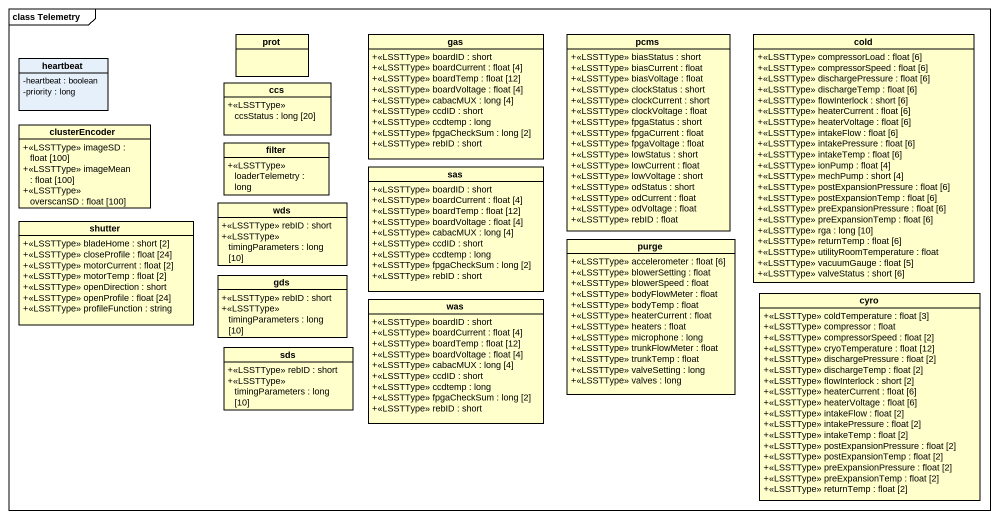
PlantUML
@startuml
mainframe class Telemetry
hide circle
hide empty members
skinparam classAttributeIconSize 0
class prot #FFFFCC
class gas #FFFFCC {
  +<<LSSTType>> boardID : short
  +<<LSSTType>> boardCurrent : float [4]
  +<<LSSTType>> boardTemp : float [12]
  +<<LSSTType>> boardVoltage : float [4]
  +<<LSSTType>> cabacMUX : long [4]
  +<<LSSTType>> ccdID : short
  +<<LSSTType>> ccdtemp : long
  +<<LSSTType>> fpgaCheckSum : long [2]
  +<<LSSTType>> rebID : short
}
class pcms #FFFFCC {
  +<<LSSTType>> biasStatus : short
  +<<LSSTType>> biasCurrent : float
  +<<LSSTType>> biasVoltage : float
  +<<LSSTType>> clockStatus : short
  +<<LSSTType>> clockCurrent : short
  +<<LSSTType>> clockVoltage : float
  +<<LSSTType>> fpgaStatus : short
  +<<LSSTType>> fpgaCurrent : float
  +<<LSSTType>> fpgaVoltage : float
  +<<LSSTType>> lowStatus : short
  +<<LSSTType>> lowCurrent : float
  +<<LSSTType>> lowVoltage : short
  +<<LSSTType>> odStatus : short
  +<<LSSTType>> odCurrent : float
  +<<LSSTType>> odVoltage : float
  +<<LSSTType>> rebID : float
}
class cold #FFFFCC {
  +<<LSSTType>> compressorLoad : float [6]
  +<<LSSTType>> compressorSpeed : float [6]
  +<<LSSTType>> dischargePressure : float [6]
  +<<LSSTType>> dischargeTemp : float [6]
  +<<LSSTType>> flowInterlock : short [6]
  +<<LSSTType>> heaterCurrent : float [6]
  +<<LSSTType>> heaterVoltage : float [6]
  +<<LSSTType>> intakeFlow : float [6]
  +<<LSSTType>> intakePressure : float [6]
  +<<LSSTType>> intakeTemp : float [6]
  +<<LSSTType>> ionPump : float [4]
  +<<LSSTType>> mechPump : short [4]
  +<<LSSTType>> postExpansionPressure : float [6]
  +<<LSSTType>> postExpansionTemp : float [6]
  +<<LSSTType>> preExpansionPressure : float [6]
  +<<LSSTType>> preExpansionTemp : float [6]
  +<<LSSTType>> rga : long [10]
  +<<LSSTType>> returnTemp : float [6]
  +<<LSSTType>> utilityRoomTemperature : float
  +<<LSSTType>> vacuumGauge : float [5]
  +<<LSSTType>> valveStatus : short [6]
}
class heartbeat {
  -heartbeat : boolean
  -priority : long
}
class ccs #FFFFCC {
  +<<LSSTType>> ccsStatus : long [20]
}
class clusterEncoder #FFFFCC {
  +<<LSSTType>> imageSD : float [100]
  +<<LSSTType>> imageMean : float [100]
  +<<LSSTType>> overscanSD : float [100]
}
class filter #FFFFCC {
  +<<LSSTType>> loaderTelemetry : long
}
class sas #FFFFCC {
  +<<LSSTType>> boardID : short
  +<<LSSTType>> boardCurrent : float [4]
  +<<LSSTType>> boardTemp : float [12]
  +<<LSSTType>> boardVoltage : float [4]
  +<<LSSTType>> cabacMUX : long [4]
  +<<LSSTType>> ccdID : short
  +<<LSSTType>> ccdtemp : long
  +<<LSSTType>> fpgaCheckSum : long [2]
  +<<LSSTType>> rebID : short
}
class shutter #FFFFCC {
  +<<LSSTType>> bladeHome : short [2]
  +<<LSSTType>> closeProfile : float [24]
  +<<LSSTType>> motorCurrent : float [2]
  +<<LSSTType>> motorTemp : float [2]
  +<<LSSTType>> openDirection : short
  +<<LSSTType>> openProfile : float [24]
  +<<LSSTType>> profileFunction : string
}
class wds #FFFFCC {
  +<<LSSTType>> rebID : short
  +<<LSSTType>> timingParameters : long [10]
}
class purge #FFFFCC {
  +<<LSSTType>> accelerometer : float [6]
  +<<LSSTType>> blowerSetting : float
  +<<LSSTType>> blowerSpeed : float
  +<<LSSTType>> bodyFlowMeter : float
  +<<LSSTType>> bodyTemp : float
  +<<LSSTType>> heaterCurrent : float
  +<<LSSTType>> heaters : float
  +<<LSSTType>> microphone : long
  +<<LSSTType>> trunkFlowMeter : float
  +<<LSSTType>> trunkTemp : float
  +<<LSSTType>> valveSetting : long
  +<<LSSTType>> valves : long
}
class gds #FFFFCC {
  +<<LSSTType>> rebID : short
  +<<LSSTType>> timingParameters : long [10]
}
class was #FFFFCC {
  +<<LSSTType>> boardID : short
  +<<LSSTType>> boardCurrent : float [4]
  +<<LSSTType>> boardTemp : float [12]
  +<<LSSTType>> boardVoltage : float [4]
  +<<LSSTType>> cabacMUX : long [4]
  +<<LSSTType>> ccdID : short
  +<<LSSTType>> ccdtemp : long
  +<<LSSTType>> fpgaCheckSum : long [2]
  +<<LSSTType>> rebID : short
}
class cyro #FFFFCC {
  +<<LSSTType>> coldTemperature : float [3]
  +<<LSSTType>> compressor : float
  +<<LSSTType>> compressorSpeed : float [2]
  +<<LSSTType>> cryoTemperature : float [12]
  +<<LSSTType>> dischargePressure : float [2]
  +<<LSSTType>> dischargeTemp : float [2]
  +<<LSSTType>> flowInterlock : short [2]
  +<<LSSTType>> heaterCurrent : float [6]
  +<<LSSTType>> heaterVoltage : float [6]
  +<<LSSTType>> intakeFlow : float [2]
  +<<LSSTType>> intakePressure : float [2]
  +<<LSSTType>> intakeTemp : float [2]
  +<<LSSTType>> postExpansionPressure : float [2]
  +<<LSSTType>> postExpansionTemp : float [2]
  +<<LSSTType>> preExpansionPressure : float [2]
  +<<LSSTType>> preExpansionTemp : float [2]
  +<<LSSTType>> returnTemp : float [2]
}
class sds #FFFFCC {
  +<<LSSTType>> rebID : short
  +<<LSSTType>> timingParameters : long [10]
}
@enduml
